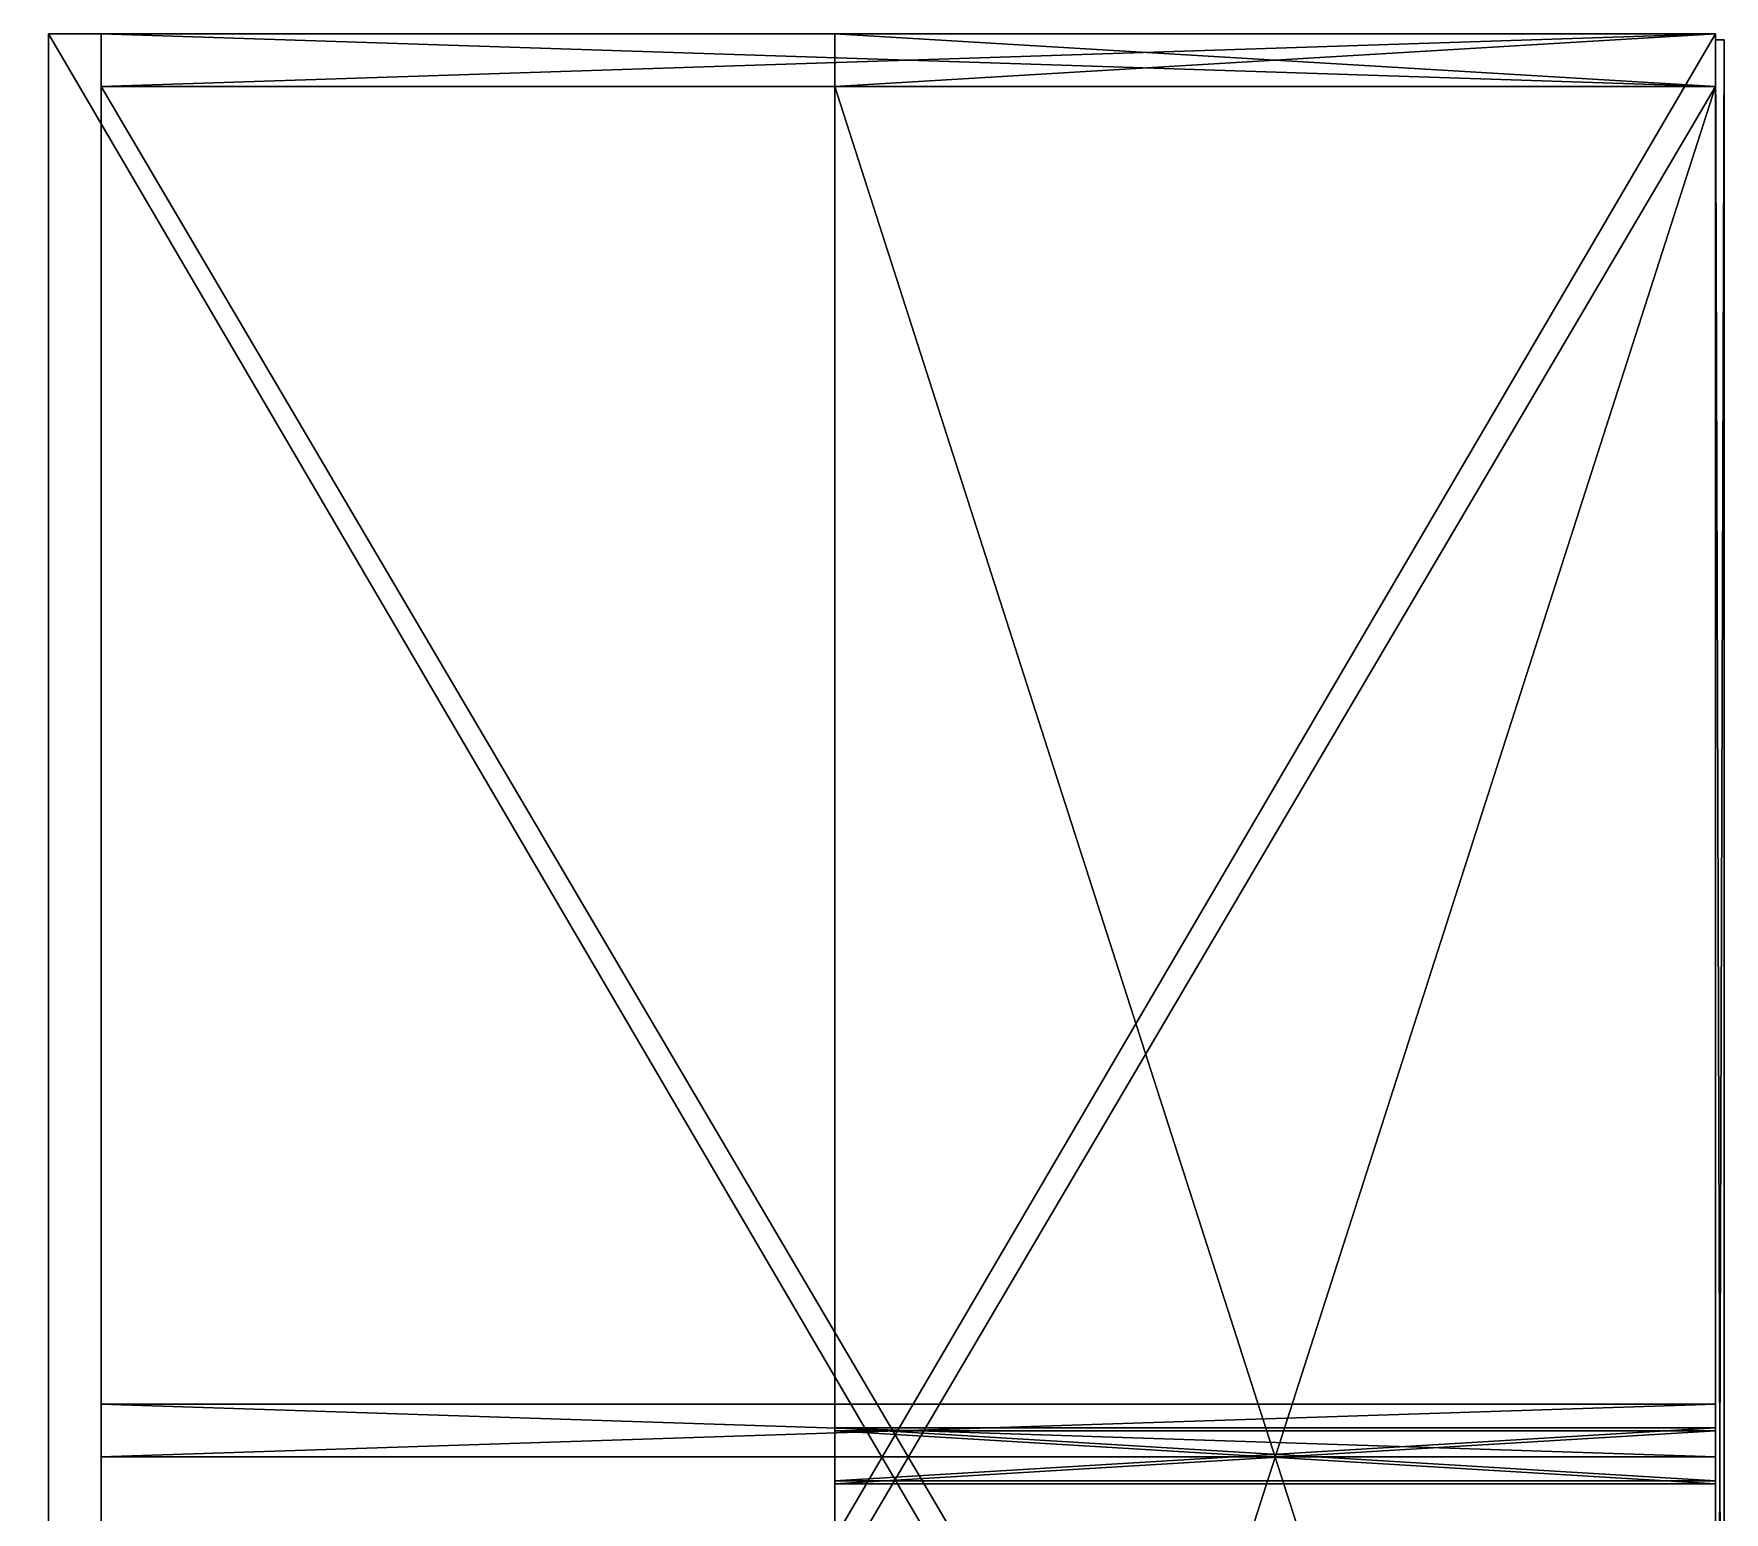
# Model space of a CAD drawing. Extents: x -93 to 853, y -1114 to 3880.
# Drawn here: x -23 to 553, y 3376 to 3880 of the extents above; entities that cross this region are included whole.
import ezdxf

# ---------------------------------------------------------------- set-up
doc = ezdxf.new("R2010")
doc.units = 0
doc.layers.get('0').update_dxf_attribs({"color": 13, "linetype": 'CONTINUOUS'})
for name, color, linetype in [('____03_4____', 216, 'CONTINUOUS'), ('____03_4_____', 172, 'CONTINUOUS'), ('_____18________4____', 142, 'CONTINUOUS'), ('_____18________4_____', 40, 'CONTINUOUS')]:
    doc.layers.add(name, color=color, linetype=linetype)

# ---------------------------------------------------------------- blocks, each defined once
blk = doc.blocks.new('TELO_58')
for p, q in [((0, 300), (0, 0)), ((934, 300), (0, 300)), ((0, 300), (0, 300, 18)), ((934, 300, 18), (0, 300, 18)), ((0, 300, 18), (0, 0, 18)), ((934, 300), (934, 300, 18)), ((934, 0), (934, 300)), ((934, 0, 18), (934, 300, 18)), ((0, 0), (934, 0)), ((0, 0), (0, 0, 18)), ((0, 0, 18), (934, 0, 18)), ((934, 0), (934, 0, 18))]:
    blk.add_line(p, q)
mesh = blk.add_polyface()
corners = [(934, 300), (0, 0), (0, 300), (934, 0)]
mesh.append_faces([[corners[k] for k in face] for face in [(0, 1, 2), (1, 0, 3)]], dxfattribs={"vtx0": -1})
mesh = blk.add_polyface()
corners = [(934, 0, 18), (0, 300, 18), (0, 0, 18), (934, 300, 18)]
mesh.append_faces([[corners[k] for k in face] for face in [(0, 1, 2), (1, 0, 3)]], dxfattribs={"vtx0": -1})
blk = doc.blocks.new('KR_F')
at = {"color": 250}
for p, q in [((0, 0, 16), (0, 0)), ((700, 0, 16), (0, 0, 16)), ((0, 0), (700, 0)), ((700, 0), (700, 0, 16))]:
    blk.add_line(p, q, dxfattribs=at)
mesh = blk.add_polyface()
corners = [(700, 0, 16), (0, 0), (700, 0), (0, 0, 16)]
mesh.append_faces([[corners[k] for k in face] for face in [(0, 1, 2), (1, 0, 3)]], dxfattribs={"vtx0": -1})
blk = doc.blocks.new('KR_L')
at = {"color": 250}
for p, q in [((0, 500), (0, 0)), ((0, 0, 16), (0, 500, 16)), ((0, 500, 16), (0, 500)), ((0, 0), (0, 0, 16))]:
    blk.add_line(p, q, dxfattribs=at)
mesh = blk.add_polyface()
corners = [(0, 500, 16), (0, 0), (0, 0, 16), (0, 500)]
mesh.append_faces([[corners[k] for k in face] for face in [(0, 1, 2), (1, 0, 3)]], dxfattribs={"vtx0": -1})
blk = doc.blocks.new('KR_Z')
at = {"color": 250}
for p, q in [((0, 0, 16), (0, 0)), ((0, 0), (700, 0)), ((700, 0, 16), (0, 0, 16)), ((700, 0), (700, 0, 16))]:
    blk.add_line(p, q, dxfattribs=at)
mesh = blk.add_polyface()
corners = [(0, 0, 16), (700, 0), (0, 0), (700, 0, 16)]
mesh.append_faces([[corners[k] for k in face] for face in [(0, 1, 2), (1, 0, 3)]], dxfattribs={"vtx0": -1})
blk = doc.blocks.new('KR_P')
at = {"color": 250}
for p, q in [((0, 500), (0, 500, 16)), ((0, 0), (0, 500)), ((0, 500, 16), (0, 0, 16)), ((0, 0, 16), (0, 0))]:
    blk.add_line(p, q, dxfattribs=at)
mesh = blk.add_polyface()
corners = [(0, 500), (0, 0, 16), (0, 0), (0, 500, 16)]
mesh.append_faces([[corners[k] for k in face] for face in [(0, 1, 2), (1, 0, 3)]], dxfattribs={"vtx0": -1})
blk = doc.blocks.new('KR_16')
at = {"yscale": 1.868, "zscale": 1.125}
for name, p in [('KR_L', (0, 0)), ('KR_P', (300, 0))]:
    blk.add_blockref(name, p, dxfattribs=at)
at = {"xscale": 0.4285714285714285, "zscale": 1.125}
for name, p in [('KR_Z', (0, 934)), ('KR_F', (0, 0))]:
    blk.add_blockref(name, p, dxfattribs=at)
blk = doc.blocks.new('RAM_PANEL_58')
at = {"color": 250}
for p, q in [((0, 934), (0, 0)), ((300, 934), (0, 934)), ((0, 934), (0, 934, 18)), ((300, 934, 18), (0, 934, 18)), ((0, 934, 18), (0, 0, 18)), ((300, 0), (300, 934)), ((300, 934), (300, 934, 18)), ((300, 0, 18), (300, 934, 18)), ((0, 0), (300, 0)), ((0, 0), (0, 0, 18)), ((0, 0, 18), (300, 0, 18)), ((300, 0), (300, 0, 18))]:
    blk.add_line(p, q, dxfattribs=at)
at = {"rotation": 270}
blk.add_blockref('TELO_58', (0, 934), dxfattribs=at)
blk.add_blockref('KR_16', (0, 0))
blk = doc.blocks.new('PANEL_G_16')
blk.add_blockref('RAM_PANEL_58', (0, 0))
blk = doc.blocks.new('TELO_F_22')
for p, q in [((0, 3), (2100, 3)), ((2100, 3, 966), (0, 3, 966)), ((0, 3, 966), (0, 3)), ((0, 3, 966), (0, 0, 966)), ((0, 0), (0, 3)), ((2100, 0, 966), (0, 0, 966)), ((0, 0), (2100, 0)), ((0, 0, 966), (0, 0)), ((2100, 3), (2100, 3, 966)), ((2100, 3, 966), (2100, 0, 966)), ((2100, 3), (2100, 0)), ((2100, 0), (2100, 0, 966))]:
    blk.add_line(p, q)
mesh = blk.add_polyface()
corners = [(0, 3, 966), (2100, 3), (0, 3), (2100, 3, 966)]
mesh.append_faces([[corners[k] for k in face] for face in [(0, 1, 2), (1, 0, 3)]], dxfattribs={"vtx0": -1})
mesh = blk.add_polyface()
corners = [(2100, 0, 966), (0, 3, 966), (0, 0, 966), (2100, 3, 966)]
mesh.append_faces([[corners[k] for k in face] for face in [(0, 1, 2), (1, 0, 3)]], dxfattribs={"vtx0": -1})
mesh = blk.add_polyface()
corners = [(0, 3, 966), (0, 0), (0, 0, 966), (0, 3)]
mesh.append_faces([[corners[k] for k in face] for face in [(0, 1, 2), (1, 0, 3)]], dxfattribs={"vtx0": -1})
mesh = blk.add_polyface()
corners = [(2100, 3), (0, 0), (0, 3), (2100, 0)]
mesh.append_faces([[corners[k] for k in face] for face in [(0, 1, 2), (1, 0, 3)]], dxfattribs={"vtx0": -1})
mesh = blk.add_polyface()
corners = [(2100, 0), (0, 0, 966), (0, 0), (2100, 0, 966)]
mesh.append_faces([[corners[k] for k in face] for face in [(0, 1, 2), (1, 0, 3)]], dxfattribs={"vtx0": -1})
mesh = blk.add_polyface()
corners = [(2100, 3), (2100, 0, 966), (2100, 0), (2100, 3, 966)]
mesh.append_faces([[corners[k] for k in face] for face in [(0, 1, 2), (1, 0, 3)]], dxfattribs={"vtx0": -1})
blk = doc.blocks.new('RAMKA_PANEL_F_21')
for p, q in [((0, 0), (0, 3)), ((0, 0, 2100), (0, 3, 2100)), ((966, 0, 2100), (966, 3, 2100)), ((966, 0), (966, 3))]:
    blk.add_line(p, q)
at = {"extrusion": (1, 0, 6.12323e-17), "rotation": 270}
blk.add_blockref('TELO_F_22', (0, 2100), dxfattribs=at)
blk = doc.blocks.new('PANEL_F_21')
blk.add_blockref('RAMKA_PANEL_F_21', (0, 0))
blk = doc.blocks.new('TELO_55')
for p, q in [((0, 2104), (0, 2104, -300)), ((0, 0), (0, 2104)), ((0, 2104, -300), (0, 0, -300)), ((18, 2104, -300), (0, 2104, -300)), ((0, 2104), (18, 2104)), ((18, 2104), (18, 2104, -300)), ((18, 0), (18, 2104)), ((18, 2104, -300), (18, 0, -300)), ((0, 0, -300), (0, 0)), ((0, 0), (18, 0)), ((18, 0, -300), (0, 0, -300)), ((18, 0, -300), (18, 0))]:
    blk.add_line(p, q)
mesh = blk.add_polyface()
corners = [(0, 2104), (0, 0, -300), (0, 0), (0, 2104, -300)]
mesh.append_faces([[corners[k] for k in face] for face in [(0, 1, 2), (1, 0, 3)]], dxfattribs={"vtx0": -1})
mesh = blk.add_polyface()
corners = [(18, 2104, -300), (0, 0, -300), (0, 2104, -300), (18, 0, -300)]
mesh.append_faces([[corners[k] for k in face] for face in [(0, 1, 2), (1, 0, 3)]], dxfattribs={"vtx0": -1})
mesh = blk.add_polyface()
corners = [(0, 2104), (18, 2104, -300), (0, 2104, -300), (18, 2104)]
mesh.append_faces([[corners[k] for k in face] for face in [(0, 1, 2), (1, 0, 3)]], dxfattribs={"vtx0": -1})
mesh = blk.add_polyface()
corners = [(18, 0), (0, 2104), (0, 0), (18, 2104)]
mesh.append_faces([[corners[k] for k in face] for face in [(0, 1, 2), (1, 0, 3)]], dxfattribs={"vtx0": -1})
mesh = blk.add_polyface()
corners = [(18, 0, -300), (18, 2104), (18, 0), (18, 2104, -300)]
mesh.append_faces([[corners[k] for k in face] for face in [(0, 1, 2), (1, 0, 3)]], dxfattribs={"vtx0": -1})
mesh = blk.add_polyface()
corners = [(18, 0), (0, 0, -300), (18, 0, -300), (0, 0)]
mesh.append_faces([[corners[k] for k in face] for face in [(0, 1, 2), (1, 0, 3)]], dxfattribs={"vtx0": -1})
blk = doc.blocks.new('RAM_PANEL_55')
for p, q in [((0, 300), (18, 300)), ((0, 300, 2104), (18, 300, 2104)), ((0, 0, 2104), (18, 0, 2104)), ((0, 0), (18, 0))]:
    blk.add_line(p, q)
at = {"extrusion": (0, -1, 6.12323e-17)}
blk.add_blockref('TELO_55', (0, 0), dxfattribs=at)
blk = doc.blocks.new('PANEL_V_38')
blk.add_blockref('RAM_PANEL_55', (0, 0))
blk = doc.blocks.new('TELO_57')
for p, q in [((0, 300), (0, 0)), ((934, 300), (0, 300)), ((0, 300), (0, 300, 18)), ((934, 300, 18), (0, 300, 18)), ((0, 300, 18), (0, 0, 18)), ((934, 300), (934, 300, 18)), ((934, 0), (934, 300)), ((934, 0, 18), (934, 300, 18)), ((0, 0), (934, 0)), ((0, 0), (0, 0, 18)), ((0, 0, 18), (934, 0, 18)), ((934, 0), (934, 0, 18))]:
    blk.add_line(p, q)
mesh = blk.add_polyface()
corners = [(934, 300), (0, 0), (0, 300), (934, 0)]
mesh.append_faces([[corners[k] for k in face] for face in [(0, 1, 2), (1, 0, 3)]], dxfattribs={"vtx0": -1})
mesh = blk.add_polyface()
corners = [(934, 0, 18), (0, 300, 18), (0, 0, 18), (934, 300, 18)]
mesh.append_faces([[corners[k] for k in face] for face in [(0, 1, 2), (1, 0, 3)]], dxfattribs={"vtx0": -1})
blk = doc.blocks.new('KR_15')
at = {"yscale": 1.868, "zscale": 1.125}
for name, p in [('KR_L', (0, 0)), ('KR_P', (300, 0))]:
    blk.add_blockref(name, p, dxfattribs=at)
at = {"xscale": 0.4285714285714285, "zscale": 1.125}
for name, p in [('KR_Z', (0, 934)), ('KR_F', (0, 0))]:
    blk.add_blockref(name, p, dxfattribs=at)
blk = doc.blocks.new('RAM_PANEL_57')
at = {"color": 250}
for p, q in [((0, 934), (0, 0)), ((300, 934), (0, 934)), ((0, 934), (0, 934, 18)), ((300, 934, 18), (0, 934, 18)), ((0, 934, 18), (0, 0, 18)), ((300, 0), (300, 934)), ((300, 934), (300, 934, 18)), ((300, 0, 18), (300, 934, 18)), ((0, 0), (300, 0)), ((0, 0), (0, 0, 18)), ((0, 0, 18), (300, 0, 18)), ((300, 0), (300, 0, 18))]:
    blk.add_line(p, q, dxfattribs=at)
at = {"rotation": 270}
blk.add_blockref('TELO_57', (0, 934), dxfattribs=at)
blk.add_blockref('KR_15', (0, 0))
blk = doc.blocks.new('PANEL_G_15')
blk.add_blockref('RAM_PANEL_57', (0, 0))
blk = doc.blocks.new('TELO_F_21')
for p, q in [((0, 3), (822, 3)), ((822, 3, 966), (0, 3, 966)), ((0, 3, 966), (0, 3)), ((0, 3, 966), (0, 0, 966)), ((0, 0), (0, 3)), ((822, 0, 966), (0, 0, 966)), ((0, 0), (822, 0)), ((0, 0, 966), (0, 0)), ((822, 3), (822, 3, 966)), ((822, 3, 966), (822, 0, 966)), ((822, 3), (822, 0)), ((822, 0), (822, 0, 966))]:
    blk.add_line(p, q)
mesh = blk.add_polyface()
corners = [(0, 3, 966), (822, 3), (0, 3), (822, 3, 966)]
mesh.append_faces([[corners[k] for k in face] for face in [(0, 1, 2), (1, 0, 3)]], dxfattribs={"vtx0": -1})
mesh = blk.add_polyface()
corners = [(822, 0, 966), (0, 3, 966), (0, 0, 966), (822, 3, 966)]
mesh.append_faces([[corners[k] for k in face] for face in [(0, 1, 2), (1, 0, 3)]], dxfattribs={"vtx0": -1})
mesh = blk.add_polyface()
corners = [(0, 3, 966), (0, 0), (0, 0, 966), (0, 3)]
mesh.append_faces([[corners[k] for k in face] for face in [(0, 1, 2), (1, 0, 3)]], dxfattribs={"vtx0": -1})
mesh = blk.add_polyface()
corners = [(822, 3), (0, 0), (0, 3), (822, 0)]
mesh.append_faces([[corners[k] for k in face] for face in [(0, 1, 2), (1, 0, 3)]], dxfattribs={"vtx0": -1})
mesh = blk.add_polyface()
corners = [(822, 0), (0, 0, 966), (0, 0), (822, 0, 966)]
mesh.append_faces([[corners[k] for k in face] for face in [(0, 1, 2), (1, 0, 3)]], dxfattribs={"vtx0": -1})
mesh = blk.add_polyface()
corners = [(822, 3), (822, 0, 966), (822, 0), (822, 3, 966)]
mesh.append_faces([[corners[k] for k in face] for face in [(0, 1, 2), (1, 0, 3)]], dxfattribs={"vtx0": -1})
blk = doc.blocks.new('RAMKA_PANEL_F_20')
for p, q in [((0, 0), (0, 3)), ((0, 0, 822), (0, 3, 822)), ((966, 0, 822), (966, 3, 822)), ((966, 0), (966, 3))]:
    blk.add_line(p, q)
at = {"extrusion": (1, 0, 6.12323e-17), "rotation": 270}
blk.add_blockref('TELO_F_21', (0, 822), dxfattribs=at)
blk = doc.blocks.new('PANEL_F_20')
blk.add_blockref('RAMKA_PANEL_F_20', (0, 0))
blk = doc.blocks.new('TELO_53')
for p, q in [((0, 790), (0, 790, -550)), ((0, 0), (0, 790)), ((0, 790, -550), (0, 0, -550)), ((18, 790, -550), (0, 790, -550)), ((0, 790), (18, 790)), ((18, 790), (18, 790, -550)), ((18, 0), (18, 790)), ((18, 790, -550), (18, 0, -550)), ((0, 0, -550), (0, 0)), ((0, 0), (18, 0)), ((18, 0, -550), (0, 0, -550)), ((18, 0, -550), (18, 0))]:
    blk.add_line(p, q)
mesh = blk.add_polyface()
corners = [(0, 790), (0, 0, -550), (0, 0), (0, 790, -550)]
mesh.append_faces([[corners[k] for k in face] for face in [(0, 1, 2), (1, 0, 3)]], dxfattribs={"vtx0": -1})
mesh = blk.add_polyface()
corners = [(18, 790, -550), (0, 0, -550), (0, 790, -550), (18, 0, -550)]
mesh.append_faces([[corners[k] for k in face] for face in [(0, 1, 2), (1, 0, 3)]], dxfattribs={"vtx0": -1})
mesh = blk.add_polyface()
corners = [(0, 790), (18, 790, -550), (0, 790, -550), (18, 790)]
mesh.append_faces([[corners[k] for k in face] for face in [(0, 1, 2), (1, 0, 3)]], dxfattribs={"vtx0": -1})
mesh = blk.add_polyface()
corners = [(18, 0), (0, 790), (0, 0), (18, 790)]
mesh.append_faces([[corners[k] for k in face] for face in [(0, 1, 2), (1, 0, 3)]], dxfattribs={"vtx0": -1})
mesh = blk.add_polyface()
corners = [(18, 0, -550), (18, 790), (18, 0), (18, 790, -550)]
mesh.append_faces([[corners[k] for k in face] for face in [(0, 1, 2), (1, 0, 3)]], dxfattribs={"vtx0": -1})
mesh = blk.add_polyface()
corners = [(18, 0), (0, 0, -550), (18, 0, -550), (0, 0)]
mesh.append_faces([[corners[k] for k in face] for face in [(0, 1, 2), (1, 0, 3)]], dxfattribs={"vtx0": -1})
blk = doc.blocks.new('RAM_PANEL_53')
for p, q in [((0, 550), (18, 550)), ((0, 550, 790), (18, 550, 790)), ((0, 0, 790), (18, 0, 790)), ((0, 0), (18, 0))]:
    blk.add_line(p, q)
at = {"extrusion": (0, -1, 6.12323e-17)}
blk.add_blockref('TELO_53', (0, 0), dxfattribs=at)
blk = doc.blocks.new('PANEL_V_36')
blk.add_blockref('RAM_PANEL_53', (0, 0))
blk = doc.blocks.new('TELO_71')
for p, q in [((0, 550), (0, 0)), ((934, 550), (0, 550)), ((0, 550), (0, 550, 18)), ((934, 550, 18), (0, 550, 18)), ((0, 550, 18), (0, 0, 18)), ((934, 550), (934, 550, 18)), ((934, 0), (934, 550)), ((934, 0, 18), (934, 550, 18)), ((0, 0), (934, 0)), ((0, 0), (0, 0, 18)), ((0, 0, 18), (934, 0, 18)), ((934, 0), (934, 0, 18))]:
    blk.add_line(p, q)
mesh = blk.add_polyface()
corners = [(934, 550), (0, 0), (0, 550), (934, 0)]
mesh.append_faces([[corners[k] for k in face] for face in [(0, 1, 2), (1, 0, 3)]], dxfattribs={"vtx0": -1})
mesh = blk.add_polyface()
corners = [(934, 0, 18), (0, 550, 18), (0, 0, 18), (934, 550, 18)]
mesh.append_faces([[corners[k] for k in face] for face in [(0, 1, 2), (1, 0, 3)]], dxfattribs={"vtx0": -1})
blk = doc.blocks.new('KR_25')
at = {"yscale": 1.868, "zscale": 1.125}
for name, p in [('KR_L', (0, 0)), ('KR_P', (550, 0))]:
    blk.add_blockref(name, p, dxfattribs=at)
at = {"xscale": 0.7857142857142857, "zscale": 1.125}
for name, p in [('KR_Z', (0, 934)), ('KR_F', (0, 0))]:
    blk.add_blockref(name, p, dxfattribs=at)
blk = doc.blocks.new('RAM_PANEL_71')
at = {"color": 250}
for p, q in [((0, 934), (0, 0)), ((550, 934), (0, 934)), ((0, 934), (0, 934, 18)), ((550, 934, 18), (0, 934, 18)), ((0, 934, 18), (0, 0, 18)), ((550, 0), (550, 934)), ((550, 934), (550, 934, 18)), ((550, 0, 18), (550, 934, 18)), ((0, 0), (550, 0)), ((0, 0), (0, 0, 18)), ((0, 0, 18), (550, 0, 18)), ((550, 0), (550, 0, 18))]:
    blk.add_line(p, q, dxfattribs=at)
at = {"rotation": 270}
blk.add_blockref('TELO_71', (0, 934), dxfattribs=at)
blk.add_blockref('KR_25', (0, 0))
blk = doc.blocks.new('PANEL_G_24')
blk.add_blockref('RAM_PANEL_71', (0, 0))
blk = doc.blocks.new('TELO_74')
for p, q in [((0, 300), (0, 300, -300)), ((0, 0), (0, 300)), ((0, 300, -300), (0, 0, -300)), ((18, 300, -300), (0, 300, -300)), ((0, 300), (18, 300)), ((18, 300), (18, 300, -300)), ((18, 0), (18, 300)), ((18, 300, -300), (18, 0, -300)), ((0, 0, -300), (0, 0)), ((0, 0), (18, 0)), ((18, 0, -300), (0, 0, -300)), ((18, 0, -300), (18, 0))]:
    blk.add_line(p, q)
mesh = blk.add_polyface()
corners = [(0, 300), (0, 0, -300), (0, 0), (0, 300, -300)]
mesh.append_faces([[corners[k] for k in face] for face in [(0, 1, 2), (1, 0, 3)]], dxfattribs={"vtx0": -1})
mesh = blk.add_polyface()
corners = [(18, 300, -300), (0, 0, -300), (0, 300, -300), (18, 0, -300)]
mesh.append_faces([[corners[k] for k in face] for face in [(0, 1, 2), (1, 0, 3)]], dxfattribs={"vtx0": -1})
mesh = blk.add_polyface()
corners = [(0, 300), (18, 300, -300), (0, 300, -300), (18, 300)]
mesh.append_faces([[corners[k] for k in face] for face in [(0, 1, 2), (1, 0, 3)]], dxfattribs={"vtx0": -1})
mesh = blk.add_polyface()
corners = [(18, 0), (0, 300), (0, 0), (18, 300)]
mesh.append_faces([[corners[k] for k in face] for face in [(0, 1, 2), (1, 0, 3)]], dxfattribs={"vtx0": -1})
mesh = blk.add_polyface()
corners = [(18, 0, -300), (18, 300), (18, 0), (18, 300, -300)]
mesh.append_faces([[corners[k] for k in face] for face in [(0, 1, 2), (1, 0, 3)]], dxfattribs={"vtx0": -1})
mesh = blk.add_polyface()
corners = [(18, 0), (0, 0, -300), (18, 0, -300), (0, 0)]
mesh.append_faces([[corners[k] for k in face] for face in [(0, 1, 2), (1, 0, 3)]], dxfattribs={"vtx0": -1})
blk = doc.blocks.new('RAM_PANEL_74')
for p, q in [((0, 300), (18, 300)), ((0, 300, 300), (18, 300, 300)), ((0, 0, 300), (18, 0, 300)), ((0, 0), (18, 0))]:
    blk.add_line(p, q)
at = {"extrusion": (0, -1, 6.12323e-17)}
blk.add_blockref('TELO_74', (0, 0), dxfattribs=at)
blk = doc.blocks.new('PANEL_V_46')
blk.add_blockref('RAM_PANEL_74', (0, 0))
blk = doc.blocks.new('TELO_75')
for p, q in [((0, 300), (0, 300, -300)), ((0, 0), (0, 300)), ((0, 300, -300), (0, 0, -300)), ((18, 300, -300), (0, 300, -300)), ((0, 300), (18, 300)), ((18, 300), (18, 300, -300)), ((18, 0), (18, 300)), ((18, 300, -300), (18, 0, -300)), ((0, 0, -300), (0, 0)), ((0, 0), (18, 0)), ((18, 0, -300), (0, 0, -300)), ((18, 0, -300), (18, 0))]:
    blk.add_line(p, q)
mesh = blk.add_polyface()
corners = [(0, 300), (0, 0, -300), (0, 0), (0, 300, -300)]
mesh.append_faces([[corners[k] for k in face] for face in [(0, 1, 2), (1, 0, 3)]], dxfattribs={"vtx0": -1})
mesh = blk.add_polyface()
corners = [(18, 300, -300), (0, 0, -300), (0, 300, -300), (18, 0, -300)]
mesh.append_faces([[corners[k] for k in face] for face in [(0, 1, 2), (1, 0, 3)]], dxfattribs={"vtx0": -1})
mesh = blk.add_polyface()
corners = [(0, 300), (18, 300, -300), (0, 300, -300), (18, 300)]
mesh.append_faces([[corners[k] for k in face] for face in [(0, 1, 2), (1, 0, 3)]], dxfattribs={"vtx0": -1})
mesh = blk.add_polyface()
corners = [(18, 0), (0, 300), (0, 0), (18, 300)]
mesh.append_faces([[corners[k] for k in face] for face in [(0, 1, 2), (1, 0, 3)]], dxfattribs={"vtx0": -1})
mesh = blk.add_polyface()
corners = [(18, 0, -300), (18, 300), (18, 0), (18, 300, -300)]
mesh.append_faces([[corners[k] for k in face] for face in [(0, 1, 2), (1, 0, 3)]], dxfattribs={"vtx0": -1})
mesh = blk.add_polyface()
corners = [(18, 0), (0, 0, -300), (18, 0, -300), (0, 0)]
mesh.append_faces([[corners[k] for k in face] for face in [(0, 1, 2), (1, 0, 3)]], dxfattribs={"vtx0": -1})
blk = doc.blocks.new('RAM_PANEL_75')
for p, q in [((0, 300), (18, 300)), ((0, 300, 300), (18, 300, 300)), ((0, 0, 300), (18, 0, 300)), ((0, 0), (18, 0))]:
    blk.add_line(p, q)
at = {"extrusion": (0, -1, 6.12323e-17)}
blk.add_blockref('TELO_75', (0, 0), dxfattribs=at)
blk = doc.blocks.new('PANEL_V_47')
blk.add_blockref('RAM_PANEL_75', (0, 0))
blk = doc.blocks.new('TELO_76')
for p, q in [((0, 300), (0, 300, -300)), ((0, 0), (0, 300)), ((0, 300, -300), (0, 0, -300)), ((18, 300, -300), (0, 300, -300)), ((0, 300), (18, 300)), ((18, 300), (18, 300, -300)), ((18, 0), (18, 300)), ((18, 300, -300), (18, 0, -300)), ((0, 0, -300), (0, 0)), ((0, 0), (18, 0)), ((18, 0, -300), (0, 0, -300)), ((18, 0, -300), (18, 0))]:
    blk.add_line(p, q)
mesh = blk.add_polyface()
corners = [(0, 300), (0, 0, -300), (0, 0), (0, 300, -300)]
mesh.append_faces([[corners[k] for k in face] for face in [(0, 1, 2), (1, 0, 3)]], dxfattribs={"vtx0": -1})
mesh = blk.add_polyface()
corners = [(18, 300, -300), (0, 0, -300), (0, 300, -300), (18, 0, -300)]
mesh.append_faces([[corners[k] for k in face] for face in [(0, 1, 2), (1, 0, 3)]], dxfattribs={"vtx0": -1})
mesh = blk.add_polyface()
corners = [(0, 300), (18, 300, -300), (0, 300, -300), (18, 300)]
mesh.append_faces([[corners[k] for k in face] for face in [(0, 1, 2), (1, 0, 3)]], dxfattribs={"vtx0": -1})
mesh = blk.add_polyface()
corners = [(18, 0), (0, 300), (0, 0), (18, 300)]
mesh.append_faces([[corners[k] for k in face] for face in [(0, 1, 2), (1, 0, 3)]], dxfattribs={"vtx0": -1})
mesh = blk.add_polyface()
corners = [(18, 0, -300), (18, 300), (18, 0), (18, 300, -300)]
mesh.append_faces([[corners[k] for k in face] for face in [(0, 1, 2), (1, 0, 3)]], dxfattribs={"vtx0": -1})
mesh = blk.add_polyface()
corners = [(18, 0), (0, 0, -300), (18, 0, -300), (0, 0)]
mesh.append_faces([[corners[k] for k in face] for face in [(0, 1, 2), (1, 0, 3)]], dxfattribs={"vtx0": -1})
blk = doc.blocks.new('RAM_PANEL_76')
for p, q in [((0, 300), (18, 300)), ((0, 300, 300), (18, 300, 300)), ((0, 0, 300), (18, 0, 300)), ((0, 0), (18, 0))]:
    blk.add_line(p, q)
at = {"extrusion": (0, -1, 6.12323e-17)}
blk.add_blockref('TELO_76', (0, 0), dxfattribs=at)
blk = doc.blocks.new('PANEL_V_48')
blk.add_blockref('RAM_PANEL_76', (0, 0))
blk = doc.blocks.new('TELO_77')
for p, q in [((0, 300), (0, 300, -300)), ((0, 0), (0, 300)), ((0, 300, -300), (0, 0, -300)), ((18, 300, -300), (0, 300, -300)), ((0, 300), (18, 300)), ((18, 300), (18, 300, -300)), ((18, 0), (18, 300)), ((18, 300, -300), (18, 0, -300)), ((0, 0, -300), (0, 0)), ((0, 0), (18, 0)), ((18, 0, -300), (0, 0, -300)), ((18, 0, -300), (18, 0))]:
    blk.add_line(p, q)
mesh = blk.add_polyface()
corners = [(0, 300), (0, 0, -300), (0, 0), (0, 300, -300)]
mesh.append_faces([[corners[k] for k in face] for face in [(0, 1, 2), (1, 0, 3)]], dxfattribs={"vtx0": -1})
mesh = blk.add_polyface()
corners = [(18, 300, -300), (0, 0, -300), (0, 300, -300), (18, 0, -300)]
mesh.append_faces([[corners[k] for k in face] for face in [(0, 1, 2), (1, 0, 3)]], dxfattribs={"vtx0": -1})
mesh = blk.add_polyface()
corners = [(0, 300), (18, 300, -300), (0, 300, -300), (18, 300)]
mesh.append_faces([[corners[k] for k in face] for face in [(0, 1, 2), (1, 0, 3)]], dxfattribs={"vtx0": -1})
mesh = blk.add_polyface()
corners = [(18, 0), (0, 300), (0, 0), (18, 300)]
mesh.append_faces([[corners[k] for k in face] for face in [(0, 1, 2), (1, 0, 3)]], dxfattribs={"vtx0": -1})
mesh = blk.add_polyface()
corners = [(18, 0, -300), (18, 300), (18, 0), (18, 300, -300)]
mesh.append_faces([[corners[k] for k in face] for face in [(0, 1, 2), (1, 0, 3)]], dxfattribs={"vtx0": -1})
mesh = blk.add_polyface()
corners = [(18, 0), (0, 0, -300), (18, 0, -300), (0, 0)]
mesh.append_faces([[corners[k] for k in face] for face in [(0, 1, 2), (1, 0, 3)]], dxfattribs={"vtx0": -1})
blk = doc.blocks.new('RAM_PANEL_77')
for p, q in [((0, 300), (18, 300)), ((0, 300, 300), (18, 300, 300)), ((0, 0, 300), (18, 0, 300)), ((0, 0), (18, 0))]:
    blk.add_line(p, q)
at = {"extrusion": (0, -1, 6.12323e-17)}
blk.add_blockref('TELO_77', (0, 0), dxfattribs=at)
blk = doc.blocks.new('PANEL_V_49')
blk.add_blockref('RAM_PANEL_77', (0, 0))
blk = doc.blocks.new('TELO_78')
for p, q in [((0, 300), (0, 300, -300)), ((0, 0), (0, 300)), ((0, 300, -300), (0, 0, -300)), ((18, 300, -300), (0, 300, -300)), ((0, 300), (18, 300)), ((18, 300), (18, 300, -300)), ((18, 0), (18, 300)), ((18, 300, -300), (18, 0, -300)), ((0, 0, -300), (0, 0)), ((0, 0), (18, 0)), ((18, 0, -300), (0, 0, -300)), ((18, 0, -300), (18, 0))]:
    blk.add_line(p, q)
mesh = blk.add_polyface()
corners = [(0, 300), (0, 0, -300), (0, 0), (0, 300, -300)]
mesh.append_faces([[corners[k] for k in face] for face in [(0, 1, 2), (1, 0, 3)]], dxfattribs={"vtx0": -1})
mesh = blk.add_polyface()
corners = [(18, 300, -300), (0, 0, -300), (0, 300, -300), (18, 0, -300)]
mesh.append_faces([[corners[k] for k in face] for face in [(0, 1, 2), (1, 0, 3)]], dxfattribs={"vtx0": -1})
mesh = blk.add_polyface()
corners = [(0, 300), (18, 300, -300), (0, 300, -300), (18, 300)]
mesh.append_faces([[corners[k] for k in face] for face in [(0, 1, 2), (1, 0, 3)]], dxfattribs={"vtx0": -1})
mesh = blk.add_polyface()
corners = [(18, 0), (0, 300), (0, 0), (18, 300)]
mesh.append_faces([[corners[k] for k in face] for face in [(0, 1, 2), (1, 0, 3)]], dxfattribs={"vtx0": -1})
mesh = blk.add_polyface()
corners = [(18, 0, -300), (18, 300), (18, 0), (18, 300, -300)]
mesh.append_faces([[corners[k] for k in face] for face in [(0, 1, 2), (1, 0, 3)]], dxfattribs={"vtx0": -1})
mesh = blk.add_polyface()
corners = [(18, 0), (0, 0, -300), (18, 0, -300), (0, 0)]
mesh.append_faces([[corners[k] for k in face] for face in [(0, 1, 2), (1, 0, 3)]], dxfattribs={"vtx0": -1})
blk = doc.blocks.new('RAM_PANEL_78')
for p, q in [((0, 300), (18, 300)), ((0, 300, 300), (18, 300, 300)), ((0, 0, 300), (18, 0, 300)), ((0, 0), (18, 0))]:
    blk.add_line(p, q)
at = {"extrusion": (0, -1, 6.12323e-17)}
blk.add_blockref('TELO_78', (0, 0), dxfattribs=at)
blk = doc.blocks.new('PANEL_V_50')
blk.add_blockref('RAM_PANEL_78', (0, 0))
blk = doc.blocks.new('TELO_73')
for p, q in [((0, 478), (0, 478, -300)), ((0, 0), (0, 478)), ((0, 478, -300), (0, 0, -300)), ((18, 478, -300), (0, 478, -300)), ((0, 478), (18, 478)), ((18, 478), (18, 478, -300)), ((18, 0), (18, 478)), ((18, 478, -300), (18, 0, -300)), ((0, 0, -300), (0, 0)), ((0, 0), (18, 0)), ((18, 0, -300), (0, 0, -300)), ((18, 0, -300), (18, 0))]:
    blk.add_line(p, q)
mesh = blk.add_polyface()
corners = [(0, 478), (0, 0, -300), (0, 0), (0, 478, -300)]
mesh.append_faces([[corners[k] for k in face] for face in [(0, 1, 2), (1, 0, 3)]], dxfattribs={"vtx0": -1})
mesh = blk.add_polyface()
corners = [(18, 478, -300), (0, 0, -300), (0, 478, -300), (18, 0, -300)]
mesh.append_faces([[corners[k] for k in face] for face in [(0, 1, 2), (1, 0, 3)]], dxfattribs={"vtx0": -1})
mesh = blk.add_polyface()
corners = [(0, 478), (18, 478, -300), (0, 478, -300), (18, 478)]
mesh.append_faces([[corners[k] for k in face] for face in [(0, 1, 2), (1, 0, 3)]], dxfattribs={"vtx0": -1})
mesh = blk.add_polyface()
corners = [(18, 0), (0, 478), (0, 0), (18, 478)]
mesh.append_faces([[corners[k] for k in face] for face in [(0, 1, 2), (1, 0, 3)]], dxfattribs={"vtx0": -1})
mesh = blk.add_polyface()
corners = [(18, 0, -300), (18, 478), (18, 0), (18, 478, -300)]
mesh.append_faces([[corners[k] for k in face] for face in [(0, 1, 2), (1, 0, 3)]], dxfattribs={"vtx0": -1})
mesh = blk.add_polyface()
corners = [(18, 0), (0, 0, -300), (18, 0, -300), (0, 0)]
mesh.append_faces([[corners[k] for k in face] for face in [(0, 1, 2), (1, 0, 3)]], dxfattribs={"vtx0": -1})
blk = doc.blocks.new('RAM_PANEL_73')
for p, q in [((0, 300), (18, 300)), ((0, 300, 478), (18, 300, 478)), ((0, 0, 478), (18, 0, 478)), ((0, 0), (18, 0))]:
    blk.add_line(p, q)
at = {"extrusion": (0, -1, 6.12323e-17)}
blk.add_blockref('TELO_73', (0, 0), dxfattribs=at)
blk = doc.blocks.new('PANEL_V_45')
blk.add_blockref('RAM_PANEL_73', (0, 0))
blk = doc.blocks.new('TELO_66')
for p, q in [((0, 550), (0, 0)), ((934, 550), (0, 550)), ((0, 550), (0, 550, 18)), ((934, 550, 18), (0, 550, 18)), ((0, 550, 18), (0, 0, 18)), ((934, 550), (934, 550, 18)), ((934, 0), (934, 550)), ((934, 0, 18), (934, 550, 18)), ((0, 0), (934, 0)), ((0, 0), (0, 0, 18)), ((0, 0, 18), (934, 0, 18)), ((934, 0), (934, 0, 18))]:
    blk.add_line(p, q)
mesh = blk.add_polyface()
corners = [(934, 550), (0, 0), (0, 550), (934, 0)]
mesh.append_faces([[corners[k] for k in face] for face in [(0, 1, 2), (1, 0, 3)]], dxfattribs={"vtx0": -1})
mesh = blk.add_polyface()
corners = [(934, 0, 18), (0, 550, 18), (0, 0, 18), (934, 550, 18)]
mesh.append_faces([[corners[k] for k in face] for face in [(0, 1, 2), (1, 0, 3)]], dxfattribs={"vtx0": -1})
blk = doc.blocks.new('KR_22')
at = {"yscale": 1.868, "zscale": 1.125}
for name, p in [('KR_L', (0, 0)), ('KR_P', (550, 0))]:
    blk.add_blockref(name, p, dxfattribs=at)
at = {"xscale": 0.7857142857142857, "zscale": 1.125}
for name, p in [('KR_Z', (0, 934)), ('KR_F', (0, 0))]:
    blk.add_blockref(name, p, dxfattribs=at)
blk = doc.blocks.new('RAM_PANEL_66')
at = {"color": 250}
for p, q in [((0, 934), (0, 0)), ((550, 934), (0, 934)), ((0, 934), (0, 934, 18)), ((550, 934, 18), (0, 934, 18)), ((0, 934, 18), (0, 0, 18)), ((550, 0), (550, 934)), ((550, 934), (550, 934, 18)), ((550, 0, 18), (550, 934, 18)), ((0, 0), (550, 0)), ((0, 0), (0, 0, 18)), ((0, 0, 18), (550, 0, 18)), ((550, 0), (550, 0, 18))]:
    blk.add_line(p, q, dxfattribs=at)
at = {"rotation": 270}
blk.add_blockref('TELO_66', (0, 934), dxfattribs=at)
blk.add_blockref('KR_22', (0, 0))
blk = doc.blocks.new('PANEL_G_21')
blk.add_blockref('RAM_PANEL_66', (0, 0))
blk = doc.blocks.new('TELO_79')
for p, q in [((0, 344), (0, 344, -550)), ((0, 0), (0, 344)), ((0, 344, -550), (0, 0, -550)), ((18, 344, -550), (0, 344, -550)), ((0, 344), (18, 344)), ((18, 344), (18, 344, -550)), ((18, 0), (18, 344)), ((18, 344, -550), (18, 0, -550)), ((0, 0, -550), (0, 0)), ((0, 0), (18, 0)), ((18, 0, -550), (0, 0, -550)), ((18, 0, -550), (18, 0))]:
    blk.add_line(p, q)
mesh = blk.add_polyface()
corners = [(0, 344), (0, 0, -550), (0, 0), (0, 344, -550)]
mesh.append_faces([[corners[k] for k in face] for face in [(0, 1, 2), (1, 0, 3)]], dxfattribs={"vtx0": -1})
mesh = blk.add_polyface()
corners = [(18, 344, -550), (0, 0, -550), (0, 344, -550), (18, 0, -550)]
mesh.append_faces([[corners[k] for k in face] for face in [(0, 1, 2), (1, 0, 3)]], dxfattribs={"vtx0": -1})
mesh = blk.add_polyface()
corners = [(0, 344), (18, 344, -550), (0, 344, -550), (18, 344)]
mesh.append_faces([[corners[k] for k in face] for face in [(0, 1, 2), (1, 0, 3)]], dxfattribs={"vtx0": -1})
mesh = blk.add_polyface()
corners = [(18, 0), (0, 344), (0, 0), (18, 344)]
mesh.append_faces([[corners[k] for k in face] for face in [(0, 1, 2), (1, 0, 3)]], dxfattribs={"vtx0": -1})
mesh = blk.add_polyface()
corners = [(18, 0, -550), (18, 344), (18, 0), (18, 344, -550)]
mesh.append_faces([[corners[k] for k in face] for face in [(0, 1, 2), (1, 0, 3)]], dxfattribs={"vtx0": -1})
mesh = blk.add_polyface()
corners = [(18, 0), (0, 0, -550), (18, 0, -550), (0, 0)]
mesh.append_faces([[corners[k] for k in face] for face in [(0, 1, 2), (1, 0, 3)]], dxfattribs={"vtx0": -1})
blk = doc.blocks.new('RAM_PANEL_79')
for p, q in [((0, 550), (18, 550)), ((0, 550, 344), (18, 550, 344)), ((0, 0, 344), (18, 0, 344)), ((0, 0), (18, 0))]:
    blk.add_line(p, q)
at = {"extrusion": (0, -1, 6.12323e-17)}
blk.add_blockref('TELO_79', (0, 0), dxfattribs=at)
blk = doc.blocks.new('PANEL_V_51')
blk.add_blockref('RAM_PANEL_79', (0, 0))
blk = doc.blocks.new('TELO_96')
for p, q in [((0, 970), (0, 0)), ((568, 970), (0, 970)), ((0, 970), (0, 970, 18)), ((568, 970, 18), (0, 970, 18)), ((0, 970, 18), (0, 0, 18)), ((568, 970), (568, 970, 18)), ((568, 0), (568, 970)), ((568, 0, 18), (568, 970, 18)), ((0, 0), (568, 0)), ((0, 0), (0, 0, 18)), ((0, 0, 18), (568, 0, 18)), ((568, 0), (568, 0, 18))]:
    blk.add_line(p, q)
mesh = blk.add_polyface()
corners = [(568, 970), (0, 0), (0, 970), (568, 0)]
mesh.append_faces([[corners[k] for k in face] for face in [(0, 1, 2), (1, 0, 3)]], dxfattribs={"vtx0": -1})
mesh = blk.add_polyface()
corners = [(568, 0, 18), (0, 970, 18), (0, 0, 18), (568, 970, 18)]
mesh.append_faces([[corners[k] for k in face] for face in [(0, 1, 2), (1, 0, 3)]], dxfattribs={"vtx0": -1})
blk = doc.blocks.new('KR_36')
at = {"yscale": 1.94, "zscale": 1.125}
for name, p in [('KR_L', (0, 0)), ('KR_P', (568, 0))]:
    blk.add_blockref(name, p, dxfattribs=at)
at = {"xscale": 0.8114285714285715, "zscale": 1.125}
for name, p in [('KR_Z', (0, 970)), ('KR_F', (0, 0))]:
    blk.add_blockref(name, p, dxfattribs=at)
blk = doc.blocks.new('RAM_PANEL_96')
at = {"color": 250}
for p, q in [((0, 970), (0, 0)), ((568, 970), (0, 970)), ((0, 970), (0, 970, 18)), ((568, 970, 18), (0, 970, 18)), ((0, 970, 18), (0, 0, 18)), ((568, 0), (568, 970)), ((568, 970), (568, 970, 18)), ((568, 0, 18), (568, 970, 18)), ((0, 0), (568, 0)), ((0, 0), (0, 0, 18)), ((0, 0, 18), (568, 0, 18)), ((568, 0), (568, 0, 18))]:
    blk.add_line(p, q, dxfattribs=at)
for name in ['TELO_96', 'KR_36']:
    blk.add_blockref(name, (0, 0))
blk = doc.blocks.new('PANEL_G_35')
blk.add_blockref('RAM_PANEL_96', (0, 0))
blk = doc.blocks.new('TELO_95')
for p, q in [((0, 970), (0, 0)), ((568, 970), (0, 970)), ((0, 970), (0, 970, 18)), ((568, 970, 18), (0, 970, 18)), ((0, 970, 18), (0, 0, 18)), ((568, 970), (568, 970, 18)), ((568, 0), (568, 970)), ((568, 0, 18), (568, 970, 18)), ((0, 0), (568, 0)), ((0, 0), (0, 0, 18)), ((0, 0, 18), (568, 0, 18)), ((568, 0), (568, 0, 18))]:
    blk.add_line(p, q)
mesh = blk.add_polyface()
corners = [(568, 970), (0, 0), (0, 970), (568, 0)]
mesh.append_faces([[corners[k] for k in face] for face in [(0, 1, 2), (1, 0, 3)]], dxfattribs={"vtx0": -1})
mesh = blk.add_polyface()
corners = [(568, 0, 18), (0, 970, 18), (0, 0, 18), (568, 970, 18)]
mesh.append_faces([[corners[k] for k in face] for face in [(0, 1, 2), (1, 0, 3)]], dxfattribs={"vtx0": -1})
blk = doc.blocks.new('KR_35')
at = {"yscale": 1.94, "zscale": 1.125}
for name, p in [('KR_L', (0, 0)), ('KR_P', (568, 0))]:
    blk.add_blockref(name, p, dxfattribs=at)
at = {"xscale": 0.8114285714285715, "zscale": 1.125}
for name, p in [('KR_Z', (0, 970)), ('KR_F', (0, 0))]:
    blk.add_blockref(name, p, dxfattribs=at)
blk = doc.blocks.new('RAM_PANEL_95')
at = {"color": 250}
for p, q in [((0, 970), (0, 0)), ((568, 970), (0, 970)), ((0, 970), (0, 970, 18)), ((568, 970, 18), (0, 970, 18)), ((0, 970, 18), (0, 0, 18)), ((568, 0), (568, 970)), ((568, 970), (568, 970, 18)), ((568, 0, 18), (568, 970, 18)), ((0, 0), (568, 0)), ((0, 0), (0, 0, 18)), ((0, 0, 18), (568, 0, 18)), ((568, 0), (568, 0, 18))]:
    blk.add_line(p, q, dxfattribs=at)
for name in ['TELO_95', 'KR_35']:
    blk.add_blockref(name, (0, 0))
blk = doc.blocks.new('PANEL_G_34')
for p, q in [((-5, 440), (-5, 0)), ((5, 440), (-5, 440)), ((5, 0), (5, 440)), ((-5, 0), (5, 0))]:
    blk.add_line(p, q)
at = {"color": 250}
for p, q in [((0, 300), (0, 300, 8)), ((0, 300, 16), (0, 0, 16)), ((0, 300, 8), (0, 0, 8)), ((0, 300, 8), (0, 300, 16)), ((0, 300), (0, 0)), ((0, 0, 16), (0, 0, 8)), ((0, 0, 8), (0, 0))]:
    blk.add_line(p, q, dxfattribs=at)
blk.add_blockref('RAM_PANEL_95', (0, 0))
mesh = blk.add_polyface()
corners = [(5, 0), (-5, 440), (-5, 0), (5, 440)]
mesh.append_faces([[corners[k] for k in face] for face in [(0, 1, 2), (1, 0, 3)]], dxfattribs={"vtx0": -1})

msp = doc.modelspace()

# ---------------------------------------------------------------- block references
at = {"layer": '____03_4____', "rotation": 90.00000000000001}
msp.add_blockref('PANEL_F_20', (553, 2912.1, 2), dxfattribs=at)
at = {"layer": '____03_4_____', "rotation": 90.00000000000001}
msp.add_blockref('PANEL_F_21', (553, 2912.1, 828), dxfattribs=at)
at = {"layer": '_____18________4____'}
for name, p in [('PANEL_G_34', (-18, 2910.1, 790)), ('PANEL_G_35', (-18, 2910.1, 808)), ('PANEL_G_24', (0, 2928.1, 110)), ('PANEL_G_21', (0, 2928.1, 472))]:
    msp.add_blockref(name, p, dxfattribs=at)
at = {"layer": '_____18________4____', "rotation": 270.0000000000001}
for name, p in [('PANEL_V_36', (0, 3880.1)), ('PANEL_V_51', (0, 3413.2, 128))]:
    msp.add_blockref(name, p, dxfattribs=at)
at = {"layer": '_____18________4_____', "rotation": 270.0000000000001}
for name, p in [('PANEL_V_38', (250, 3880.1, 826)), ('PANEL_V_49', (250, 3405.1, 1658)), ('PANEL_V_50', (250, 3405.1, 1340)), ('PANEL_V_46', (250, 3404.1, 2612)), ('PANEL_V_47', (250, 3404.1, 2294)), ('PANEL_V_48', (250, 3404.1, 1976)), ('PANEL_V_45', (250, 3404.1, 844))]:
    msp.add_blockref(name, p, dxfattribs=at)
at = {"layer": '_____18________4_____'}
for name, p in [('PANEL_G_16', (250, 2928.1, 2912)), ('PANEL_G_15', (250, 2928.1, 826)), ('PANEL_G_16', (250, 2928.1, 2594)), ('PANEL_G_16', (250, 2928.1, 2276)), ('PANEL_G_16', (250, 2928.1, 1958)), ('PANEL_G_16', (250, 2928.1, 1640)), ('PANEL_G_16', (250, 2928.1, 1322))]:
    msp.add_blockref(name, p, dxfattribs=at)

doc.saveas('drawing.dxf')
